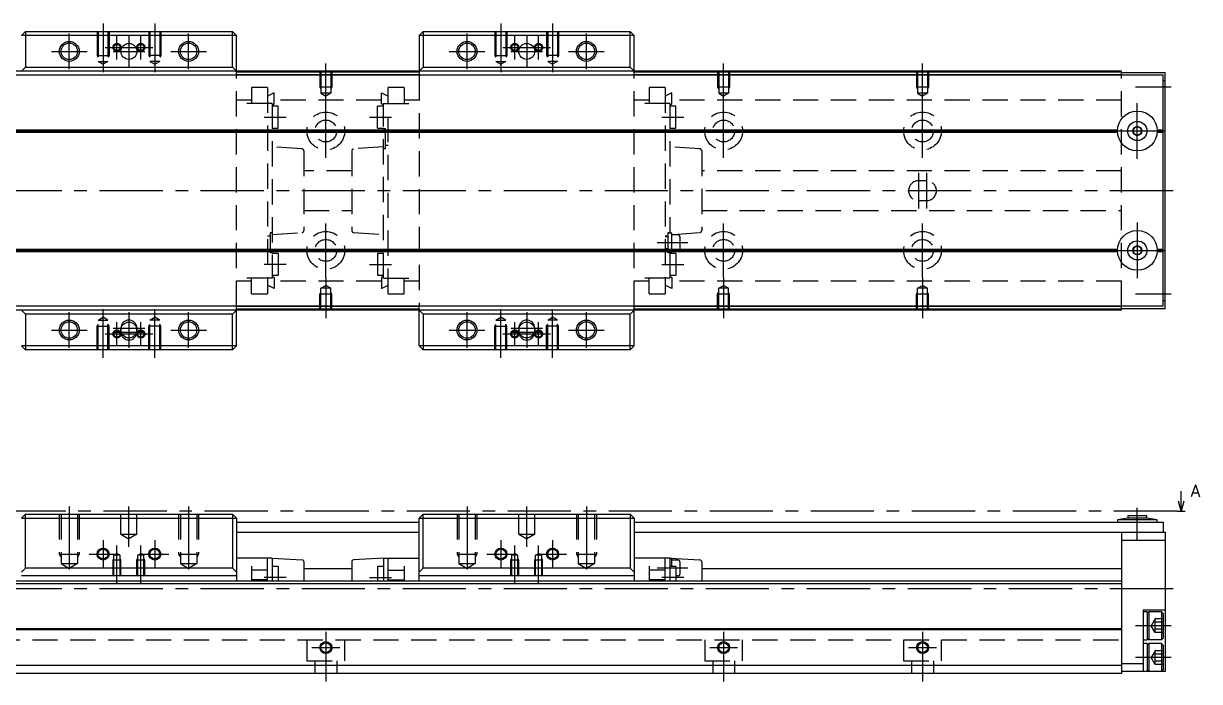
# Model space of a CAD drawing. Extents: x -2 to 804, y -8 to 279.
# Drawn here: x 508.8 to 804.4, y 8 to 173.3 of the extents above; entities that cross this region are included whole.
import ezdxf

# ---------------------------------------------------------------- set-up
doc = ezdxf.new("R2010")
doc.units = 0
doc.header["$LTSCALE"] = 0.5
doc.linetypes.add('CENTER', pattern=[50.8, 31.75, -6.35, 6.35, -6.35])
doc.linetypes.add('DASHED', pattern=[19.05, 12.7, -6.35])
for name, color, linetype in [('MSM_CENTER', 1, 'CENTER'), ('MSM_CONTINUOUS', 7, 'CONTINUOUS'), ('MSM_DASHED', 4, 'DASHED'), ('MSM_NARROW', 5, 'CONTINUOUS'), ('MSM_PART_NUMBER', 7, 'CONTINUOUS')]:
    doc.layers.add(name, color=color, linetype=linetype)
doc.styles.get("Standard").update_dxf_attribs({"font": 'txt.shx', "height": 3, "bigfont": 'bigfont.shx'})

msp = doc.modelspace()

# ---------------------------------------------------------------- linework, layer by layer
at = {"layer": 'MSM_CENTER'}
for p, q in [((528.76, 173.3), (528.76, 161.09)), ((541.76, 173.3), (541.76, 161.09)), ((628.76, 173.3), (628.76, 161.09)), ((641.76, 173.3), (641.76, 161.09)), ((520.26, 161.8), (520.26, 170.8)), ((532.26, 164.3), (532.26, 170.3)), ((535.26, 170.3), (535.26, 162.3)), ((538.26, 164.3), (538.26, 170.3)), ((550.26, 161.8), (550.26, 170.8)), ((620.26, 161.8), (620.26, 170.8)), ((632.26, 164.3), (632.26, 170.3)), ((635.26, 170.3), (635.26, 162.3)), ((638.26, 164.3), (638.26, 170.3)), ((650.26, 161.8), (650.26, 170.8)), ((515.76, 166.3), (524.76, 166.3)), ((529.26, 167.3), (541.26, 167.3)), ((531.26, 166.3), (539.26, 166.3)), ((545.76, 166.3), (554.76, 166.3)), ((615.76, 166.3), (624.76, 166.3)), ((629.26, 167.3), (641.26, 167.3)), ((631.26, 166.3), (639.26, 166.3)), ((645.76, 166.3), (654.76, 166.3)), ((584.76, 153.09), (584.76, 163.3)), ((684.76, 153.09), (684.76, 163.3)), ((734.76, 153.09), (734.76, 163.3)), ((797.26, 157.3), (788.26, 157.3)), ((584.76, 139.55), (584.76, 153.05)), ((684.76, 139.55), (684.76, 153.05)), ((734.76, 139.55), (734.76, 153.05)), ((788.76, 139.3), (788.76, 153.3)), ((569.26, 149.8), (574.76, 149.8)), ((595.76, 149.8), (601.26, 149.8)), ((669.26, 149.8), (674.76, 149.8)), ((578.01, 146.3), (591.51, 146.3)), ((678.01, 146.3), (691.51, 146.3)), ((728.01, 146.3), (741.51, 146.3)), ((781.76, 146.3), (795.76, 146.3)), ((733.76, 135.8), (733.76, 126.8)), ((735.76, 135.8), (735.76, 126.8)), ((797.76, 131.3), (196.26, 131.3)), ((584.76, 109.55), (584.76, 123.05)), ((684.76, 109.55), (684.76, 123.05)), ((734.76, 109.55), (734.76, 123.05)), ((788.76, 123.3), (788.76, 109.3)), ((578.01, 116.3), (591.51, 116.3)), ((675.76, 118.2), (668.06, 118.2)), ((678.01, 116.3), (691.51, 116.3)), ((728.01, 116.3), (741.51, 116.3)), ((781.76, 116.3), (795.76, 116.3)), ((574.76, 112.8), (569.26, 112.8)), ((595.76, 112.8), (601.26, 112.8)), ((669.26, 112.8), (674.76, 112.8)), ((584.76, 109.51), (584.76, 99.3)), ((684.76, 109.51), (684.76, 99.3)), ((734.76, 109.51), (734.76, 99.3)), ((797.26, 105.3), (788.26, 105.3)), ((520.26, 91.8), (520.26, 100.8)), ((528.76, 89.3), (528.76, 101.51)), ((535.26, 100.8), (535.26, 91.8)), ((541.76, 89.3), (541.76, 101.51)), ((550.26, 91.8), (550.26, 100.8)), ((620.26, 91.8), (620.26, 100.8)), ((628.76, 89.3), (628.76, 101.51)), ((635.26, 100.8), (635.26, 91.8)), ((641.76, 89.3), (641.76, 101.51)), ((650.26, 91.8), (650.26, 100.8)), ((532.26, 92.3), (532.26, 98.3)), ((538.26, 92.3), (538.26, 98.3)), ((632.26, 92.3), (632.26, 98.3)), ((638.26, 92.3), (638.26, 98.3)), ((515.76, 96.3), (524.76, 96.3)), ((529.26, 95.3), (541.26, 95.3)), ((531.26, 96.8), (539.26, 96.8)), ((531.26, 95.8), (539.26, 95.8)), ((545.76, 96.3), (554.76, 96.3)), ((615.76, 96.3), (624.76, 96.3)), ((629.26, 95.3), (641.26, 95.3)), ((631.26, 96.8), (639.26, 96.8)), ((631.26, 95.8), (639.26, 95.8)), ((645.76, 96.3), (654.76, 96.3)), ((798.76, 50.8), (189.76, 50.8)), ((520.26, 52), (520.26, 34.41)), ((535.26, 41.85), (535.26, 52)), ((550.26, 52), (550.26, 34.41)), ((620.26, 52), (620.26, 34.41)), ((635.26, 41.85), (635.26, 52)), ((650.26, 52), (650.26, 34.41)), ((788.76, 43.5), (788.76, 51.6)), ((528.76, 43.5), (528.76, 36.5)), ((532.26, 32.5), (532.26, 42.15)), ((538.26, 32.5), (538.26, 42.15)), ((541.76, 43.5), (541.76, 36.5)), ((628.76, 43.5), (628.76, 36.5)), ((632.26, 32.5), (632.26, 42.15)), ((638.26, 32.5), (638.26, 42.15)), ((641.76, 43.5), (641.76, 36.5)), ((525.26, 40), (532.26, 40)), ((538.26, 40), (545.26, 40)), ((625.26, 40), (632.26, 40)), ((638.26, 40), (645.26, 40)), ((675.76, 36.5), (668.06, 36.5)), ((574.76, 34.1), (569.26, 34.1)), ((595.76, 34.1), (601.26, 34.1)), ((674.76, 34.1), (669.26, 34.1)), ((797.76, 31.3), (196.26, 31.3)), ((797.26, 22), (788.26, 22)), ((584.76, 20.5), (584.76, 8)), ((684.76, 20.5), (684.76, 8)), ((734.76, 20.5), (734.76, 8)), ((581.26, 16.5), (588.26, 16.5)), ((681.26, 16.5), (688.26, 16.5)), ((731.26, 16.5), (738.26, 16.5)), ((797.26, 14), (788.26, 14))]:
    msp.add_line(p, q, dxfattribs=at)
at = {"layer": 'MSM_CONTINUOUS'}
for p, q in [((509.26, 171.3), (508.26, 170.3)), ((562.26, 170.3), (508.26, 170.3)), ((509.26, 171.3), (561.26, 171.3)), ((509.26, 171.3), (509.26, 162.3)), ((562.26, 170.3), (561.26, 171.3)), ((561.26, 162.3), (561.26, 171.3)), ((562.26, 160.3), (562.26, 170.3)), ((609.26, 171.3), (608.26, 170.3)), ((662.26, 170.3), (608.26, 170.3)), ((608.26, 170.3), (608.26, 160.3)), ((609.26, 171.3), (661.26, 171.3)), ((609.26, 171.3), (609.26, 162.3)), ((662.26, 170.3), (661.26, 171.3)), ((661.26, 162.3), (661.26, 171.3)), ((662.26, 160.3), (662.26, 170.3)), ((795.26, 160.3), (223.26, 160.3)), ((784.76, 161.3), (234.76, 161.3)), ((509.26, 162.3), (508.26, 161.3)), ((509.26, 162.3), (561.26, 162.3)), ((562.26, 161.3), (561.26, 162.3)), ((608.26, 161.1), (562.26, 161.1)), ((608.26, 160.4), (562.26, 160.4)), ((609.26, 162.3), (608.26, 161.3)), ((609.26, 162.3), (661.26, 162.3)), ((662.26, 161.3), (661.26, 162.3)), ((784.76, 161.1), (662.26, 161.1)), ((784.76, 160.4), (662.26, 160.4)), ((784.76, 160.3), (784.76, 161.3)), ((784.76, 161), (795.76, 161)), ((795.26, 102.3), (795.26, 160.3)), ((795.76, 101.6), (795.76, 161)), ((795.26, 159), (795.76, 159)), ((234.75, 146.6), (783.77, 146.6)), ((234.75, 146), (783.77, 146)), ((234.76, 146.3), (783.76, 146.3)), ((788.76, 147.45), (787.76, 146.88)), ((787.76, 146.88), (787.76, 145.72)), ((787.76, 145.72), (788.76, 145.15)), ((789.76, 146.88), (788.76, 147.45)), ((788.76, 145.15), (789.76, 145.72)), ((789.76, 145.72), (789.76, 146.88)), ((793.75, 146.6), (795.26, 146.6)), ((793.75, 146), (795.26, 146)), ((793.76, 146.3), (795.26, 146.3)), ((234.75, 116.6), (783.77, 116.6)), ((234.75, 116), (783.77, 116)), ((234.76, 116.3), (783.76, 116.3)), ((788.76, 117.45), (787.76, 116.88)), ((787.76, 116.88), (787.76, 115.72)), ((787.76, 115.72), (788.76, 115.15)), ((789.76, 116.88), (788.76, 117.45)), ((788.76, 115.15), (789.76, 115.72)), ((789.76, 115.72), (789.76, 116.88)), ((793.75, 116.6), (795.26, 116.6)), ((793.75, 116), (795.26, 116)), ((793.76, 116.3), (795.26, 116.3)), ((795.76, 103.6), (795.26, 103.6)), ((795.26, 102.3), (223.26, 102.3)), ((784.76, 101.3), (234.76, 101.3)), ((508.26, 101.3), (509.26, 100.3)), ((561.26, 100.3), (562.26, 101.3)), ((562.26, 92.3), (562.26, 102.3)), ((608.26, 102.2), (562.26, 102.2)), ((608.26, 101.5), (562.26, 101.5)), ((608.26, 92.3), (608.26, 102.3)), ((608.26, 101.3), (609.26, 100.3)), ((661.26, 100.3), (662.26, 101.3)), ((662.26, 92.3), (662.26, 102.3)), ((784.76, 102.2), (662.26, 102.2)), ((784.76, 101.5), (662.26, 101.5)), ((784.76, 101.3), (784.76, 102.3)), ((795.76, 101.6), (784.76, 101.6)), ((561.26, 100.3), (509.26, 100.3)), ((509.26, 100.3), (509.26, 91.3)), ((561.26, 91.3), (561.26, 100.3)), ((661.26, 100.3), (609.26, 100.3)), ((609.26, 100.3), (609.26, 91.3)), ((661.26, 91.3), (661.26, 100.3)), ((533.26, 96.8), (533.26, 95.8)), ((537.26, 95.8), (537.26, 96.8)), ((633.26, 96.8), (633.26, 95.8)), ((637.26, 95.8), (637.26, 96.8)), ((508.26, 92.3), (509.26, 91.3)), ((562.26, 92.3), (508.26, 92.3)), ((561.26, 91.3), (562.26, 92.3)), ((608.26, 92.3), (609.26, 91.3)), ((662.26, 92.3), (608.26, 92.3)), ((661.26, 91.3), (662.26, 92.3)), ((561.26, 91.3), (509.26, 91.3)), ((661.26, 91.3), (609.26, 91.3)), ((799.76, 50.8), (799.09, 53.3)), ((799.76, 50.8), (799.76, 55.8)), ((800.43, 53.3), (799.76, 50.8)), ((798.76, 50.8), (800.76, 50.8)), ((509.26, 50), (508.26, 49)), ((508.26, 49), (562.26, 49)), ((509.26, 50), (561.26, 50)), ((509.26, 36.5), (509.26, 50)), ((561.26, 50), (562.26, 49)), ((561.26, 50), (561.26, 36.5)), ((562.26, 49), (562.26, 33.2)), ((562.26, 48), (608.26, 48)), ((609.26, 50), (608.26, 49)), ((608.26, 33.2), (608.26, 49)), ((608.26, 49), (662.26, 49)), ((609.26, 50), (661.26, 50)), ((609.26, 36.5), (609.26, 50)), ((661.26, 50), (662.26, 49)), ((661.26, 50), (661.26, 36.5)), ((662.26, 49), (662.26, 33.2)), ((662.26, 48), (795.26, 48)), ((786.36, 49), (783.76, 48.6)), ((793.76, 48.6), (783.76, 48.6)), ((783.76, 48.6), (783.76, 48)), ((791.16, 49.6), (786.36, 49.6)), ((786.36, 49.6), (786.36, 49)), ((791.16, 49), (786.36, 49)), ((791.16, 49), (791.16, 49.6)), ((793.76, 48.6), (791.16, 49)), ((793.76, 48), (793.76, 48.6)), ((795.26, 48), (795.26, 45.5)), ((562.26, 45.5), (608.26, 45.5)), ((662.26, 45.5), (795.76, 45.5)), ((784.76, 45.5), (784.76, 10)), ((795.76, 45.5), (795.76, 10.5)), ((784.76, 43.5), (795.76, 43.5)), ((571.26, 39), (562.26, 39)), ((570.06, 33.2), (570.06, 39)), ((571.26, 39), (578.79, 38.53)), ((571.26, 39), (571.26, 33.2)), ((599.26, 39), (591.73, 38.53)), ((599.26, 39), (608.26, 39)), ((599.26, 39), (599.26, 33.2)), ((600.46, 33.2), (600.46, 39)), ((671.26, 39), (662.26, 39)), ((670.06, 33.2), (670.06, 39)), ((671.26, 39), (678.79, 38.53)), ((671.26, 39), (671.26, 33.2)), ((671.76, 38.9), (671.26, 38.9)), ((671.76, 36.85), (671.76, 38.9)), ((673.26, 38.5), (671.76, 38.5)), ((508.26, 35.5), (509.26, 36.5)), ((561.26, 36.5), (509.26, 36.5)), ((561.26, 36.5), (562.26, 35.5)), ((566.06, 37), (566.06, 33.2)), ((570.06, 36), (566.06, 36)), ((572.76, 36.85), (571.26, 36.85)), ((572.76, 36.85), (572.76, 33.2)), ((579.26, 38.03), (579.26, 33.2)), ((591.26, 36.3), (579.26, 36.3)), ((591.26, 38.03), (591.26, 33.2)), ((599.26, 36.85), (597.76, 36.85)), ((597.76, 36.85), (597.76, 33.2)), ((600.46, 36), (604.46, 36)), ((604.46, 37), (604.46, 33.2)), ((608.26, 35.5), (609.26, 36.5)), ((661.26, 36.5), (609.26, 36.5)), ((661.26, 36.5), (662.26, 35.5)), ((666.06, 37), (666.06, 33.2)), ((670.06, 36), (666.06, 36)), ((672.76, 36.85), (671.26, 36.85)), ((672.76, 36.85), (672.76, 33.2)), ((673.76, 38), (673.76, 35)), ((679.26, 38.03), (679.26, 33.2)), ((784.76, 36.3), (679.26, 36.3)), ((784.76, 33.2), (234.76, 33.2)), ((562.26, 34.5), (508.26, 34.5)), ((570.06, 33.5), (566.06, 33.5)), ((600.46, 33.5), (604.46, 33.5)), ((662.26, 34.5), (608.26, 34.5)), ((670.06, 33.5), (666.06, 33.5)), ((673.26, 34.5), (672.76, 34.5)), ((784.76, 32.5), (234.76, 32.5)), ((790.26, 26), (790.26, 10.5)), ((790.26, 26), (795.76, 26)), ((791.26, 25.5), (790.26, 25.5)), ((791.26, 25.1), (791.66, 25.5)), ((791.26, 25.5), (791.26, 18.5)), ((791.66, 25.5), (791.66, 18.5)), ((794.86, 25.5), (791.66, 25.5)), ((795.26, 25.1), (794.86, 25.5)), ((794.86, 25.5), (794.86, 18.5)), ((795.26, 25.1), (795.26, 18.9)), ((784.76, 21.2), (234.76, 21.2)), ((784.76, 21), (234.76, 21)), ((790.26, 18.5), (791.26, 18.5)), ((791.66, 18.5), (791.26, 18.9)), ((794.86, 18.5), (791.66, 18.5)), ((794.86, 18.5), (795.26, 18.9)), ((791.26, 17.5), (790.26, 17.5)), ((791.26, 17.5), (791.26, 10.5)), ((791.26, 17.1), (791.66, 17.5)), ((791.66, 17.5), (791.66, 10.5)), ((794.86, 17.5), (791.66, 17.5)), ((794.86, 17.5), (794.86, 10.5)), ((795.26, 17.1), (794.86, 17.5)), ((795.26, 17.1), (795.26, 10.9)), ((784.76, 12), (234.76, 12)), ((784.76, 12.5), (790.26, 12.5)), ((784.76, 10), (234.76, 10)), ((795.76, 10.5), (784.76, 10.5)), ((791.66, 10.5), (791.26, 10.9)), ((794.86, 10.5), (795.26, 10.9))]:
    msp.add_line(p, q, dxfattribs=at)
for centre, radius in [((520.26, 166.3), 2.07), ((535.26, 166.3), 2), ((550.26, 166.3), 2.07), ((620.26, 166.3), 2.07), ((635.26, 166.3), 2), ((650.26, 166.3), 2.07), ((788.76, 146.3), 5), ((788.76, 146.3), 2.4), ((788.76, 146.3), 1.15), ((788.76, 116.3), 5), ((788.76, 116.3), 2.4), ((788.76, 116.3), 1.15), ((520.26, 96.3), 2.07), ((535.26, 96.3), 2), ((550.26, 96.3), 2.07), ((620.26, 96.3), 2.07), ((635.26, 96.3), 2), ((650.26, 96.3), 2.07), ((528.76, 40), 1.23), ((541.76, 40), 1.23), ((628.76, 40), 1.23), ((641.76, 40), 1.23), ((584.76, 16.5), 1.23), ((684.76, 16.5), 1.23), ((734.76, 16.5), 1.23)]:
    msp.add_circle(centre, radius, dxfattribs=at)
for centre, radius, start, end in [((535.26, 96.8), 2, 0, 180), ((635.26, 96.8), 2, 0, 180), ((535.26, 95.8), 2, 180, 0), ((635.26, 95.8), 2, 180, 0), ((578.76, 38.03), 0.5, 0, 86.4237), ((591.76, 38.03), 0.5, 93.5763, 180), ((673.26, 38), 0.5, 0, 90), ((678.76, 38.03), 0.5, 0, 86.4237), ((673.26, 35), 0.5, 270, 0)]:
    msp.add_arc(centre, radius, start, end, dxfattribs=at)
at = {"layer": 'MSM_DASHED'}
for p, q in [((527.26, 171.3), (527.26, 165.3)), ((527.53, 171.3), (527.53, 163.8)), ((529.99, 171.3), (529.99, 163.8)), ((530.26, 171.3), (530.26, 165.3)), ((540.26, 171.3), (540.26, 165.3)), ((540.53, 171.3), (540.53, 163.8)), ((542.99, 171.3), (542.99, 163.8)), ((543.26, 171.3), (543.26, 165.3)), ((627.26, 171.3), (627.26, 165.3)), ((627.53, 171.3), (627.53, 163.8)), ((629.99, 171.3), (629.99, 163.8)), ((630.26, 171.3), (630.26, 165.3)), ((640.26, 171.3), (640.26, 165.3)), ((640.53, 171.3), (640.53, 163.8)), ((642.99, 171.3), (642.99, 163.8)), ((643.26, 171.3), (643.26, 165.3)), ((527.26, 165.3), (530.26, 165.3)), ((527.26, 165.3), (527.53, 164.83)), ((527.53, 163.8), (528.76, 163.09)), ((527.53, 163.8), (529.99, 163.8)), ((529.99, 163.8), (528.76, 163.09)), ((530.26, 165.3), (529.99, 164.83)), ((543.26, 165.3), (540.26, 165.3)), ((540.26, 165.3), (540.53, 164.83)), ((540.53, 163.8), (541.76, 163.09)), ((542.99, 163.8), (540.53, 163.8)), ((542.99, 163.8), (541.76, 163.09)), ((543.26, 165.3), (542.99, 164.83)), ((627.26, 165.3), (630.26, 165.3)), ((627.26, 165.3), (627.53, 164.83)), ((627.53, 163.8), (628.76, 163.09)), ((627.53, 163.8), (629.99, 163.8)), ((629.99, 163.8), (628.76, 163.09)), ((630.26, 165.3), (629.99, 164.83)), ((643.26, 165.3), (640.26, 165.3)), ((640.26, 165.3), (640.53, 164.83)), ((640.53, 163.8), (641.76, 163.09)), ((642.99, 163.8), (640.53, 163.8)), ((642.99, 163.8), (641.76, 163.09)), ((643.26, 165.3), (642.99, 164.83)), ((562.26, 102.3), (562.26, 160.3)), ((583.26, 161.3), (583.26, 157.3)), ((583.53, 161.3), (583.53, 155.8)), ((585.99, 161.3), (585.99, 155.8)), ((586.26, 161.3), (586.26, 157.3)), ((608.26, 160.3), (608.26, 102.3)), ((662.26, 102.3), (662.26, 160.3)), ((683.26, 161.3), (683.26, 157.3)), ((683.53, 161.3), (683.53, 155.8)), ((685.99, 161.3), (685.99, 155.8)), ((686.26, 161.3), (686.26, 157.3)), ((733.26, 161.3), (733.26, 157.3)), ((733.53, 161.3), (733.53, 155.8)), ((735.99, 161.3), (735.99, 155.8)), ((736.26, 161.3), (736.26, 157.3)), ((784.76, 102.3), (784.76, 160.3)), ((570.06, 157.2), (566.06, 157.2)), ((566.06, 157.2), (566.06, 153.25)), ((570.06, 157.2), (570.06, 105.4)), ((586.26, 157.3), (583.26, 157.3)), ((583.26, 157.3), (583.53, 156.83)), ((586.26, 157.3), (585.99, 156.83)), ((600.46, 105.4), (600.46, 157.2)), ((604.46, 157.2), (600.46, 157.2)), ((604.46, 157.2), (604.46, 153.25)), ((670.06, 157.2), (666.06, 157.2)), ((666.06, 157.2), (666.06, 153.25)), ((670.06, 157.2), (670.06, 105.4)), ((683.26, 157.3), (683.53, 156.83)), ((686.26, 157.3), (683.26, 157.3)), ((686.26, 157.3), (685.99, 156.83)), ((733.26, 157.3), (733.53, 156.83)), ((736.26, 157.3), (733.26, 157.3)), ((736.26, 157.3), (735.99, 156.83)), ((566.06, 154.05), (562.26, 154.05)), ((571.76, 155.89), (570.06, 155.04)), ((571.76, 153.1), (571.76, 155.89)), ((598.76, 154.05), (571.76, 154.05)), ((583.53, 155.8), (584.76, 155.09)), ((585.99, 155.8), (583.53, 155.8)), ((585.99, 155.8), (584.76, 155.09)), ((598.76, 155.89), (600.46, 155.04)), ((598.76, 153.1), (598.76, 155.89)), ((608.26, 154.05), (604.46, 154.05)), ((666.06, 154.05), (662.26, 154.05)), ((671.76, 155.89), (670.06, 155.04)), ((671.76, 153.1), (671.76, 155.89)), ((784.76, 154.05), (671.76, 154.05)), ((685.99, 155.8), (683.53, 155.8)), ((683.53, 155.8), (684.76, 155.09)), ((685.99, 155.8), (684.76, 155.09)), ((735.99, 155.8), (733.53, 155.8)), ((733.53, 155.8), (734.76, 155.09)), ((735.99, 155.8), (734.76, 155.09)), ((571.26, 153.25), (562.26, 153.25)), ((571.26, 153.25), (571.26, 109.35)), ((571.26, 152.8), (571.76, 153.1)), ((572.76, 152.55), (571.26, 152.55)), ((572.76, 147.05), (572.76, 152.55)), ((597.76, 147.05), (597.76, 152.55)), ((599.26, 152.55), (597.76, 152.55)), ((599.26, 152.8), (598.76, 153.1)), ((599.26, 153.25), (608.26, 153.25)), ((599.26, 109.35), (599.26, 153.25)), ((671.26, 153.25), (662.26, 153.25)), ((671.26, 153.25), (671.26, 120.6)), ((671.26, 152.8), (671.76, 153.1)), ((672.76, 152.55), (671.26, 152.55)), ((672.76, 147.05), (672.76, 152.55)), ((571.26, 147.05), (572.76, 147.05)), ((597.76, 147.05), (599.26, 147.05)), ((599.26, 146.9), (599.76, 146.9)), ((599.76, 141.9), (599.76, 146.9)), ((599.76, 146.1), (600.46, 146.1)), ((671.26, 147.05), (672.76, 147.05)), ((578.79, 141.79), (571.26, 142.3)), ((599.26, 142.3), (591.73, 141.79)), ((599.26, 141.9), (599.76, 141.9)), ((599.76, 142.7), (600.46, 142.7)), ((678.79, 141.79), (671.26, 142.3)), ((579.26, 141.29), (579.26, 121.31)), ((591.26, 141.29), (591.26, 121.31)), ((679.26, 141.29), (679.26, 121.31)), ((591.26, 136.3), (579.26, 136.3)), ((784.76, 136.3), (679.26, 136.3)), ((735.76, 133.8), (733.76, 133.8)), ((733.76, 128.8), (735.76, 128.8)), ((579.26, 126.3), (591.26, 126.3)), ((679.26, 126.3), (784.76, 126.3)), ((570.76, 119.9), (570.06, 119.9)), ((570.76, 120.7), (570.76, 115.7)), ((571.26, 120.7), (570.76, 120.7)), ((571.26, 120.3), (578.79, 120.81)), ((591.73, 120.81), (599.26, 120.3)), ((670.76, 119.9), (670.06, 119.9)), ((670.76, 119.7), (670.06, 119.7)), ((670.76, 120.7), (670.76, 115.7)), ((671.26, 120.7), (670.76, 120.7)), ((671.76, 120.6), (670.76, 120.6)), ((671.76, 115.8), (671.76, 120.6)), ((671.76, 120.31), (672.26, 120.31)), ((673.26, 120.2), (671.76, 120.2)), ((672.26, 120.31), (678.8, 120.81)), ((673.76, 119.7), (673.76, 116.7)), ((570.76, 116.5), (570.06, 116.5)), ((571.26, 115.7), (570.76, 115.7)), ((572.76, 115.55), (571.26, 115.55)), ((572.76, 115.55), (572.76, 110.05)), ((597.76, 115.55), (597.76, 110.05)), ((599.26, 115.55), (597.76, 115.55)), ((670.76, 116.7), (670.06, 116.7)), ((670.76, 116.5), (670.06, 116.5)), ((670.76, 115.8), (671.76, 115.8)), ((671.26, 115.7), (670.76, 115.7)), ((671.26, 115.8), (671.26, 109.35)), ((672.76, 115.55), (671.26, 115.55)), ((673.26, 116.2), (671.76, 116.2)), ((672.76, 115.55), (672.76, 110.05)), ((571.26, 110.05), (572.76, 110.05)), ((571.26, 109.8), (571.76, 109.5)), ((571.76, 109.5), (571.76, 106.71)), ((597.76, 110.05), (599.26, 110.05)), ((599.26, 109.8), (598.76, 109.5)), ((598.76, 109.5), (598.76, 106.71)), ((671.26, 110.05), (672.76, 110.05)), ((671.26, 109.8), (671.76, 109.5)), ((671.76, 109.5), (671.76, 106.71)), ((571.26, 109.35), (562.26, 109.35)), ((566.06, 108.55), (562.26, 108.55)), ((566.06, 105.4), (566.06, 109.35)), ((571.76, 106.71), (570.06, 107.56)), ((598.76, 108.55), (571.76, 108.55)), ((583.53, 106.8), (584.76, 107.51)), ((583.53, 101.3), (583.53, 106.8)), ((585.99, 106.8), (583.53, 106.8)), ((585.99, 106.8), (584.76, 107.51)), ((585.99, 101.3), (585.99, 106.8)), ((598.76, 106.71), (600.46, 107.56)), ((599.26, 109.35), (608.26, 109.35)), ((604.46, 105.4), (604.46, 109.35)), ((608.26, 108.55), (604.46, 108.55)), ((671.26, 109.35), (662.26, 109.35)), ((666.06, 108.55), (662.26, 108.55)), ((666.06, 105.4), (666.06, 109.35)), ((671.76, 106.71), (670.06, 107.56)), ((784.76, 108.55), (671.76, 108.55)), ((683.53, 106.8), (684.76, 107.51)), ((683.53, 101.3), (683.53, 106.8)), ((685.99, 106.8), (683.53, 106.8)), ((685.99, 106.8), (684.76, 107.51)), ((685.99, 101.3), (685.99, 106.8)), ((733.53, 106.8), (734.76, 107.51)), ((733.53, 101.3), (733.53, 106.8)), ((735.99, 106.8), (733.53, 106.8)), ((735.99, 106.8), (734.76, 107.51)), ((735.99, 101.3), (735.99, 106.8)), ((566.06, 105.4), (570.06, 105.4)), ((583.26, 105.3), (583.53, 105.77)), ((583.26, 101.3), (583.26, 105.3)), ((586.26, 105.3), (583.26, 105.3)), ((586.26, 105.3), (585.99, 105.77)), ((586.26, 101.3), (586.26, 105.3)), ((600.46, 105.4), (604.46, 105.4)), ((666.06, 105.4), (670.06, 105.4)), ((683.26, 105.3), (683.53, 105.77)), ((683.26, 101.3), (683.26, 105.3)), ((686.26, 105.3), (683.26, 105.3)), ((686.26, 105.3), (685.99, 105.77)), ((686.26, 101.3), (686.26, 105.3)), ((733.26, 105.3), (733.53, 105.77)), ((733.26, 101.3), (733.26, 105.3)), ((736.26, 105.3), (733.26, 105.3)), ((736.26, 105.3), (735.99, 105.77)), ((736.26, 101.3), (736.26, 105.3)), ((527.26, 97.3), (527.53, 97.77)), ((527.53, 98.8), (528.76, 99.51)), ((527.53, 91.3), (527.53, 98.8)), ((527.53, 98.8), (529.99, 98.8)), ((529.99, 98.8), (528.76, 99.51)), ((529.99, 91.3), (529.99, 98.8)), ((530.26, 97.3), (529.99, 97.77)), ((540.26, 97.3), (540.53, 97.77)), ((540.53, 98.8), (541.76, 99.51)), ((540.53, 91.3), (540.53, 98.8)), ((542.99, 98.8), (540.53, 98.8)), ((542.99, 98.8), (541.76, 99.51)), ((542.99, 91.3), (542.99, 98.8)), ((543.26, 97.3), (542.99, 97.77)), ((627.26, 97.3), (627.53, 97.77)), ((627.53, 98.8), (628.76, 99.51)), ((627.53, 91.3), (627.53, 98.8)), ((627.53, 98.8), (629.99, 98.8)), ((629.99, 98.8), (628.76, 99.51)), ((629.99, 91.3), (629.99, 98.8)), ((630.26, 97.3), (629.99, 97.77)), ((640.26, 97.3), (640.53, 97.77)), ((640.53, 98.8), (641.76, 99.51)), ((640.53, 91.3), (640.53, 98.8)), ((642.99, 98.8), (640.53, 98.8)), ((642.99, 98.8), (641.76, 99.51)), ((642.99, 91.3), (642.99, 98.8)), ((643.26, 97.3), (642.99, 97.77)), ((527.26, 91.3), (527.26, 97.3)), ((527.26, 97.3), (530.26, 97.3)), ((530.26, 91.3), (530.26, 97.3)), ((540.26, 91.3), (540.26, 97.3)), ((543.26, 97.3), (540.26, 97.3)), ((543.26, 91.3), (543.26, 97.3)), ((627.26, 91.3), (627.26, 97.3)), ((627.26, 97.3), (630.26, 97.3)), ((630.26, 91.3), (630.26, 97.3)), ((640.26, 91.3), (640.26, 97.3)), ((643.26, 97.3), (640.26, 97.3)), ((643.26, 91.3), (643.26, 97.3)), ((517.76, 50), (517.76, 40)), ((518.19, 50), (518.19, 37.6)), ((522.33, 50), (522.33, 37.6)), ((522.76, 50), (522.76, 40)), ((533.26, 45), (533.26, 50)), ((537.26, 45), (537.26, 50)), ((547.76, 50), (547.76, 40)), ((548.19, 50), (548.19, 37.6)), ((552.33, 50), (552.33, 37.6)), ((552.76, 50), (552.76, 40)), ((617.76, 50), (617.76, 40)), ((618.19, 50), (618.19, 37.6)), ((622.33, 50), (622.33, 37.6)), ((622.76, 50), (622.76, 40)), ((633.26, 45), (633.26, 50)), ((637.26, 45), (637.26, 50)), ((647.76, 50), (647.76, 40)), ((648.19, 50), (648.19, 37.6)), ((652.33, 50), (652.33, 37.6)), ((652.76, 50), (652.76, 40)), ((533.26, 45), (537.26, 45)), ((533.26, 45), (535.26, 43.85)), ((537.26, 45), (535.26, 43.85)), ((633.26, 45), (637.26, 45)), ((633.26, 45), (635.26, 43.85)), ((637.26, 45), (635.26, 43.85)), ((517.76, 40), (522.76, 40)), ((517.76, 40), (518.19, 39.25)), ((522.76, 40), (522.33, 39.25)), ((531.26, 38.5), (531.48, 38.87)), ((531.26, 34.5), (531.26, 38.5)), ((533.26, 38.5), (531.26, 38.5)), ((531.48, 39.7), (532.26, 40.15)), ((531.48, 34.5), (531.48, 39.7)), ((533.04, 39.7), (531.48, 39.7)), ((533.04, 39.7), (532.26, 40.15)), ((533.04, 34.5), (533.04, 39.7)), ((533.26, 38.5), (533.04, 38.87)), ((533.26, 34.5), (533.26, 38.5)), ((537.26, 38.5), (537.48, 38.87)), ((537.26, 34.5), (537.26, 38.5)), ((539.26, 38.5), (537.26, 38.5)), ((537.48, 39.7), (538.26, 40.15)), ((537.48, 34.5), (537.48, 39.7)), ((539.04, 39.7), (537.48, 39.7)), ((539.04, 39.7), (538.26, 40.15)), ((539.04, 34.5), (539.04, 39.7)), ((539.26, 38.5), (539.04, 38.87)), ((539.26, 34.5), (539.26, 38.5)), ((547.76, 40), (552.76, 40)), ((547.76, 40), (548.19, 39.25)), ((552.76, 40), (552.33, 39.25)), ((617.76, 40), (622.76, 40)), ((617.76, 40), (618.19, 39.25)), ((622.76, 40), (622.33, 39.25)), ((631.26, 38.5), (631.48, 38.87)), ((631.26, 34.5), (631.26, 38.5)), ((633.26, 38.5), (631.26, 38.5)), ((631.48, 39.7), (632.26, 40.15)), ((631.48, 34.5), (631.48, 39.7)), ((633.04, 39.7), (631.48, 39.7)), ((633.04, 39.7), (632.26, 40.15)), ((633.04, 34.5), (633.04, 39.7)), ((633.26, 38.5), (633.04, 38.87)), ((633.26, 34.5), (633.26, 38.5)), ((637.26, 38.5), (637.48, 38.87)), ((637.26, 34.5), (637.26, 38.5)), ((639.26, 38.5), (637.26, 38.5)), ((637.48, 39.7), (638.26, 40.15)), ((637.48, 34.5), (637.48, 39.7)), ((639.04, 39.7), (637.48, 39.7)), ((639.04, 39.7), (638.26, 40.15)), ((639.04, 34.5), (639.04, 39.7)), ((639.26, 38.5), (639.04, 38.87)), ((639.26, 34.5), (639.26, 38.5)), ((647.76, 40), (652.76, 40)), ((647.76, 40), (648.19, 39.25)), ((652.76, 40), (652.33, 39.25)), ((518.19, 37.6), (522.33, 37.6)), ((518.19, 37.6), (520.26, 36.41)), ((522.33, 37.6), (520.26, 36.41)), ((548.19, 37.6), (552.33, 37.6)), ((548.19, 37.6), (550.26, 36.41)), ((552.33, 37.6), (550.26, 36.41)), ((618.19, 37.6), (622.33, 37.6)), ((618.19, 37.6), (620.26, 36.41)), ((622.33, 37.6), (620.26, 36.41)), ((648.19, 37.6), (652.33, 37.6)), ((648.19, 37.6), (650.26, 36.41)), ((652.33, 37.6), (650.26, 36.41)), ((793.26, 23.73), (792.26, 22)), ((793.26, 20.27), (793.26, 23.73)), ((795.26, 23.73), (793.26, 23.73)), ((793.26, 20.27), (792.26, 22)), ((795.26, 22.87), (793.26, 22.87)), ((795.26, 21.13), (793.26, 21.13)), ((234.76, 18.5), (784.76, 18.5)), ((580.01, 18.5), (580.01, 13.2)), ((589.51, 13.2), (589.51, 18.5)), ((680.01, 18.5), (680.01, 13.2)), ((689.51, 13.2), (689.51, 18.5)), ((730.01, 18.5), (730.01, 13.2)), ((739.51, 13.2), (739.51, 18.5)), ((795.26, 20.27), (793.26, 20.27)), ((793.26, 15.73), (792.26, 14)), ((793.26, 12.27), (793.26, 15.73)), ((795.26, 15.73), (793.26, 15.73)), ((795.26, 14.87), (793.26, 14.87)), ((580.01, 13.2), (589.51, 13.2)), ((582.01, 13.2), (582.01, 10)), ((587.51, 13.2), (587.51, 10)), ((680.01, 13.2), (689.51, 13.2)), ((682.01, 13.2), (682.01, 10)), ((687.51, 13.2), (687.51, 10)), ((730.01, 13.2), (739.51, 13.2)), ((732.01, 13.2), (732.01, 10)), ((737.51, 13.2), (737.51, 10)), ((793.26, 12.27), (792.26, 14)), ((795.26, 13.13), (793.26, 13.13)), ((795.26, 12.27), (793.26, 12.27))]:
    msp.add_line(p, q, dxfattribs=at)
for centre, radius in [((532.26, 167.3), 1), ((532.26, 167.3), 0.783), ((538.26, 167.3), 1), ((538.26, 167.3), 0.783), ((632.26, 167.3), 1), ((632.26, 167.3), 0.783), ((638.26, 167.3), 1), ((638.26, 167.3), 0.783), ((584.76, 146.3), 4.75), ((684.76, 146.3), 4.75), ((734.76, 146.3), 4.75), ((584.76, 146.3), 2.75), ((684.76, 146.3), 2.75), ((734.76, 146.3), 2.75), ((584.76, 116.3), 4.75), ((584.76, 116.3), 2.75), ((684.76, 116.3), 4.75), ((684.76, 116.3), 2.75), ((734.76, 116.3), 4.75), ((734.76, 116.3), 2.75), ((532.26, 95.3), 1), ((532.26, 95.3), 0.783), ((538.26, 95.3), 1), ((538.26, 95.3), 0.783), ((632.26, 95.3), 1), ((632.26, 95.3), 0.783), ((638.26, 95.3), 1), ((638.26, 95.3), 0.783)]:
    msp.add_circle(centre, radius, dxfattribs=at)
for centre, radius, start, end in [((578.76, 141.29), 0.5, 0, 86.1409), ((591.76, 141.29), 0.5, 93.8591, 180), ((678.76, 141.29), 0.5, 0, 86.1409), ((733.76, 131.3), 2.5, 90, 270), ((735.76, 131.3), 2.5, 270, 90), ((578.76, 121.31), 0.5, 273.8591, 0), ((591.76, 121.31), 0.5, 180, 266.1409), ((678.76, 121.31), 0.5, 274.3825, 0), ((673.26, 119.7), 0.5, 0, 90), ((673.26, 116.7), 0.5, 270, 0)]:
    msp.add_arc(centre, radius, start, end, dxfattribs=at)
at = {"layer": 'MSM_NARROW'}
for centre, radius in [((520.26, 166.3), 2.5), ((550.26, 166.3), 2.5), ((620.26, 166.3), 2.5), ((650.26, 166.3), 2.5), ((520.26, 96.3), 2.5), ((550.26, 96.3), 2.5), ((620.26, 96.3), 2.5), ((650.26, 96.3), 2.5), ((528.76, 40), 1.5), ((541.76, 40), 1.5), ((628.76, 40), 1.5), ((641.76, 40), 1.5), ((584.76, 16.5), 1.5), ((684.76, 16.5), 1.5), ((734.76, 16.5), 1.5)]:
    msp.add_circle(centre, radius, dxfattribs=at)

# ---------------------------------------------------------------- texts
at = {"layer": 'MSM_PART_NUMBER'}
msp.add_text('A', height=3, dxfattribs=at).set_placement((802.2, 54.38))

doc.saveas('drawing.dxf')
